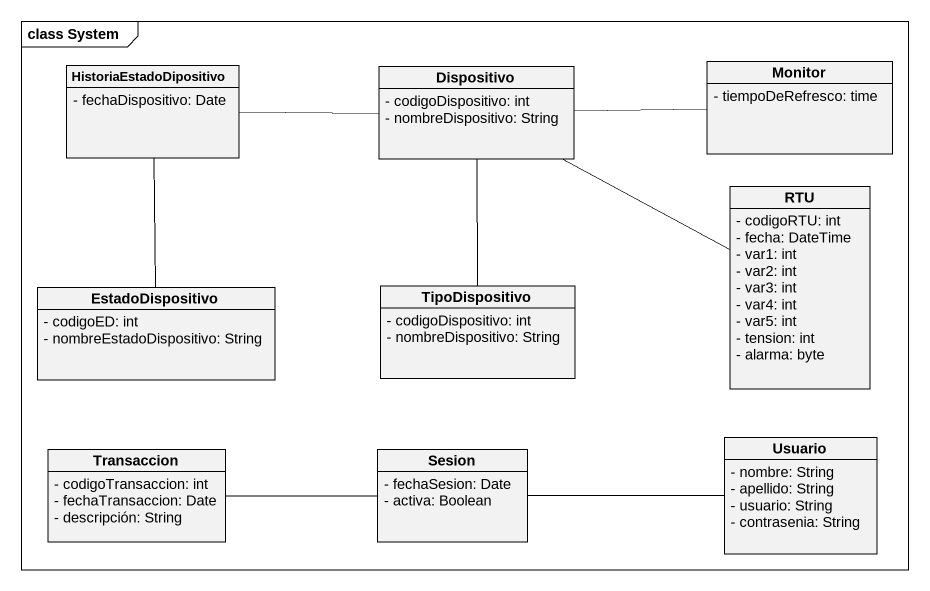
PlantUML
@startuml
mainframe class System
hide circle
hide empty members
skinparam classAttributeIconSize 0
class HistoriaEstadoDipositivo {
  - fechaDispositivo: Date
}
class Dispositivo {
  - codigoDispositivo: int
  - nombreDispositivo: String
}
class Monitor {
  - tiempoDeRefresco: time
}
class RTU {
  - codigoRTU: int
  - fecha: DateTime
  - var1: int
  - var2: int
  - var3: int
  - var4: int
  - var5: int
  - tension: int
  - alarma: byte
}
class EstadoDispositivo {
  - codigoED: int
  - nombreEstadoDispositivo: String
}
class TipoDispositivo {
  - codigoDispositivo: int
  - nombreDispositivo: String
}
class Transaccion {
  - codigoTransaccion: int
  - fechaTransaccion: Date
  - descripción: String
}
class Sesion {
  - fechaSesion: Date
  - activa: Boolean
}
class Usuario {
  - nombre: String
  - apellido: String
  - usuario: String
  - contrasenia: String
}
HistoriaEstadoDipositivo -- EstadoDispositivo
Dispositivo -left- HistoriaEstadoDipositivo
Dispositivo -- TipoDispositivo
Monitor -left- Dispositivo
RTU -left- Dispositivo
Transaccion -right- Sesion
Usuario -left- Sesion
@enduml
